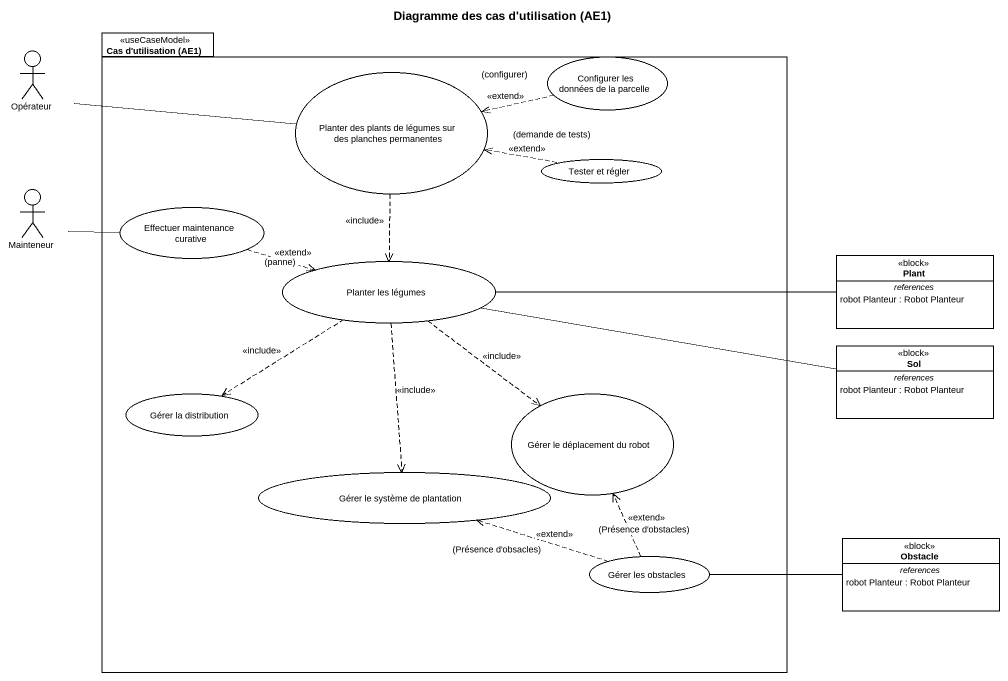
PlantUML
@startuml
title Diagramme des cas d'utilisation (AE1)
allowmixing
hide circle
hide empty members
package "Cas d'utilisation (AE1)" as Cas_d_utilisation_AE1 <<useCaseModel>> {
  usecase "Planter des plants de légumes sur des planches permanentes" as Planter_des_plants_de
  usecase "Configurer les données de la parcelle" as Configurer_les_données_de
  usecase "Tester et régler" as Tester_et_régler
  usecase "Effectuer maintenance curative" as Effectuer_maintenance
  usecase "Planter les légumes" as Planter_les_légumes
  usecase "Gérer la distribution" as Gérer_la_distribution
  usecase "Gérer le déplacement du robot" as Gérer_le_déplacement_du
  usecase "Gérer le système de plantation" as Gérer_le_système_de
  usecase "Gérer les obstacles" as Gérer_les_obstacles
}
actor Opérateur
actor Mainteneur
class Plant <<block>> {
  -- references --
  robot Planteur : Robot Planteur
}
class Sol <<block>> {
  -- references --
  robot Planteur : Robot Planteur
}
class Obstacle <<block>> {
  -- references --
  robot Planteur : Robot Planteur
}
Opérateur -right- Planter_des_plants_de
Planter_des_plants_de ..> Planter_les_légumes : <<include>>
Configurer_les_données_de .left.> Planter_des_plants_de : (configurer)\n<<extend>>
Mainteneur -right- Effectuer_maintenance
Tester_et_régler .left.> Planter_des_plants_de : (demande de tests)\n<<extend>>
Effectuer_maintenance .right.> Planter_les_légumes : <<extend>>\n(panne)
Planter_les_légumes -right- Plant
Planter_les_légumes -right- Sol
Planter_les_légumes ..> Gérer_la_distribution : <<include>>
Planter_les_légumes ..> Gérer_le_déplacement_du : <<include>>
Planter_les_légumes ..> Gérer_le_système_de : <<include>>
Gérer_les_obstacles .up.> Gérer_le_déplacement_du : <<extend>>\n(Présence d'obstacles)
Gérer_les_obstacles .left.> Gérer_le_système_de : <<extend>>\n(Présence d'obsacles)
Gérer_les_obstacles -right- Obstacle
@enduml
